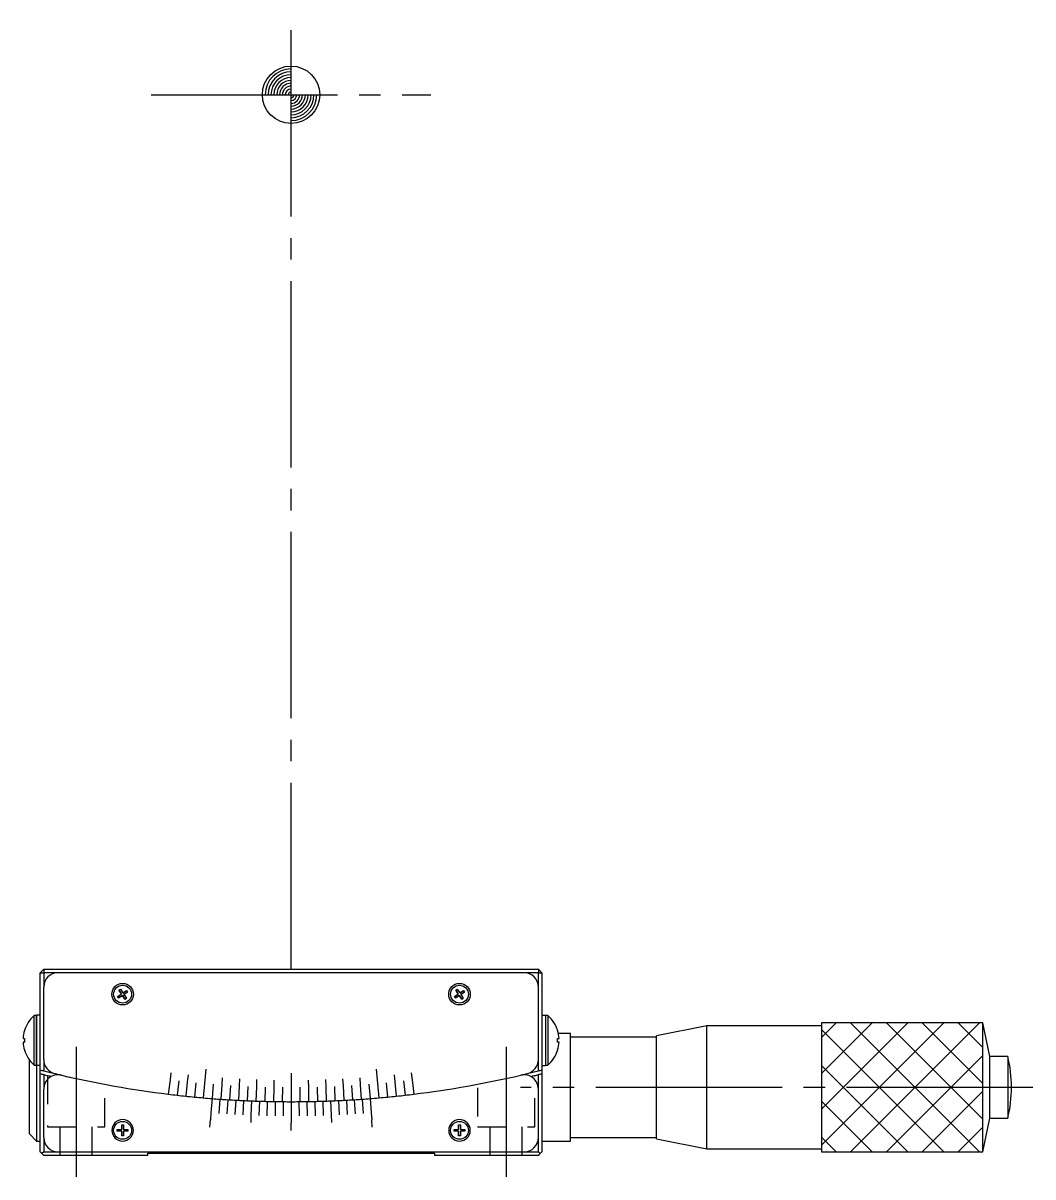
# Model space of a CAD drawing. Extents: x 28 to 215, y 84 to 242.
# Drawn here: x 98.1 to 168.6, y 87.2 to 167.7 of the extents above; entities that cross this region are included whole.
import ezdxf

# ---------------------------------------------------------------- set-up
doc = ezdxf.new("R2010")
doc.units = 0
doc.header["$MEASUREMENT"] = 0
doc.linetypes.add('CENTER', pattern=[17.5, 13, -1.5, 1.5, -1.5])
doc.linetypes.add('DASHED', pattern=[3.5, 2, -1.5])
doc.layers.get('0').update_dxf_attribs({"linetype": 'CONTINUOUS'})
doc.layers.add('CENTER', color=1, linetype='CENTER')

msp = doc.modelspace()

# ---------------------------------------------------------------- linework, layer by layer
at = {"color": 7, "linetype": 'Continuous'}
for p, q in [((99.582, 101.733), (99.332, 101.483)), ((99.332, 94.698), (99.332, 101.483)), ((99.332, 101.483), (99.582, 101.483)), ((99.582, 101.733), (99.582, 101.483)), ((99.582, 101.733), (134.082, 101.733)), ((99.582, 101.483), (99.582, 100.483)), ((100.582, 101.483), (99.582, 101.483)), ((133.082, 101.483), (100.582, 101.483)), ((134.082, 101.483), (133.082, 101.483)), ((134.082, 101.733), (134.082, 101.483)), ((134.082, 101.733), (134.332, 101.483)), ((134.082, 100.483), (134.082, 101.483)), ((134.082, 101.483), (134.332, 101.483)), ((134.332, 101.483), (134.332, 94.698)), ((99.582, 95.417), (99.582, 100.483)), ((104.736, 99.826), (104.996, 100)), ((104.806, 99.722), (104.736, 99.826)), ((104.736, 99.826), (104.806, 99.722)), ((105.065, 99.897), (104.806, 99.722)), ((104.806, 99.722), (105.065, 99.897)), ((104.821, 100.26), (104.925, 100.329)), ((104.996, 100), (104.821, 100.26)), ((104.821, 100.26), (104.996, 100)), ((104.925, 100.329), (105.099, 100.07)), ((105.24, 99.637), (105.065, 99.897)), ((105.065, 99.897), (105.24, 99.637)), ((105.099, 100.07), (105.359, 100.245)), ((105.428, 100.141), (105.169, 99.966)), ((105.169, 99.966), (105.428, 100.141)), ((105.169, 99.966), (105.344, 99.707)), ((105.359, 100.245), (105.428, 100.141)), ((128.236, 99.826), (128.496, 100)), ((128.306, 99.722), (128.236, 99.826)), ((128.236, 99.826), (128.306, 99.722)), ((128.565, 99.897), (128.306, 99.722)), ((128.306, 99.722), (128.565, 99.897)), ((128.321, 100.26), (128.425, 100.329)), ((128.496, 100), (128.321, 100.26)), ((128.321, 100.26), (128.496, 100)), ((128.425, 100.329), (128.599, 100.07)), ((128.74, 99.637), (128.565, 99.897)), ((128.565, 99.897), (128.74, 99.637)), ((128.599, 100.07), (128.859, 100.245)), ((128.928, 100.141), (128.669, 99.966)), ((128.669, 99.966), (128.928, 100.141)), ((128.669, 99.966), (128.844, 99.707)), ((128.859, 100.245), (128.928, 100.141)), ((134.082, 95.417), (134.082, 100.483)), ((105.344, 99.707), (105.24, 99.637)), ((105.24, 99.637), (105.344, 99.707)), ((128.844, 99.707), (128.74, 99.637)), ((128.74, 99.637), (128.844, 99.707)), ((99.082, 98.49), (98.911, 98.49)), ((98.911, 95.04), (98.911, 98.49)), ((99.332, 98.519), (99.082, 98.519)), ((99.082, 98.519), (99.082, 98.515)), ((99.082, 98.519), (99.082, 98.515)), ((99.082, 98.515), (99.082, 98.509)), ((99.082, 98.515), (99.082, 95.015)), ((99.332, 98.515), (99.082, 98.515)), ((99.082, 98.509), (99.082, 98.501)), ((99.082, 98.501), (99.082, 98.49)), ((99.082, 95.04), (99.082, 98.49)), ((134.332, 98.519), (134.582, 98.519)), ((134.332, 98.515), (134.582, 98.515)), ((134.582, 98.519), (134.582, 98.515)), ((134.582, 98.519), (134.582, 98.515)), ((134.582, 98.515), (134.582, 98.49)), ((134.582, 98.515), (134.582, 98.49)), ((134.582, 98.515), (134.582, 98.495)), ((134.582, 98.495), (134.582, 98.49)), ((134.582, 98.49), (134.582, 98.477)), ((134.754, 98.49), (134.582, 98.49)), ((134.582, 98.49), (134.582, 95.04)), ((134.582, 98.477), (134.582, 98.382)), ((134.582, 98.382), (134.582, 97.792)), ((134.754, 98.49), (134.754, 95.04)), ((98.234, 97.441), (98.237, 97.439)), ((134.582, 97.792), (134.582, 97.217)), ((135.428, 97.439), (135.431, 97.441)), ((145.832, 97.783), (142.332, 97.083)), ((145.832, 93.483), (145.832, 97.783)), ((153.832, 97.783), (145.832, 97.783)), ((165.082, 97.983), (153.832, 97.983)), ((153.832, 97.983), (153.832, 88.983)), ((165.082, 97.983), (153.832, 97.983)), ((153.832, 97.983), (153.832, 88.983)), ((165.582, 95.633), (165.082, 97.983)), ((165.082, 88.983), (165.082, 97.983)), ((165.082, 88.983), (165.082, 97.983)), ((98.14, 96.895), (98.237, 96.895)), ((98.237, 96.635), (98.14, 96.635)), ((98.14, 96.635), (98.237, 96.635)), ((98.237, 96.895), (98.237, 96.635)), ((134.582, 97.217), (134.582, 97.174)), ((134.582, 97.174), (134.582, 96.719)), ((134.582, 96.719), (134.582, 95.7)), ((135.428, 96.635), (135.428, 96.895)), ((135.428, 96.895), (135.525, 96.895)), ((135.525, 96.635), (135.428, 96.635)), ((135.525, 96.635), (135.428, 96.635)), ((136.332, 97.233), (135.48, 97.233)), ((136.332, 89.733), (136.332, 97.233)), ((142.332, 96.983), (136.332, 96.983)), ((142.332, 93.483), (142.332, 97.083)), ((98.237, 96.091), (98.234, 96.09)), ((98.237, 96.091), (98.234, 96.09)), ((135.431, 96.09), (135.428, 96.091)), ((135.431, 96.09), (135.428, 96.091)), ((98.582, 90.233), (98.582, 95.399)), ((98.911, 95.04), (99.082, 95.04)), ((99.082, 95.04), (99.082, 95.015)), ((99.082, 95.04), (99.082, 89.733)), ((99.332, 95.015), (99.082, 95.015)), ((99.582, 95.417), (99.582, 94.634)), ((134.082, 94.634), (134.082, 95.417)), ((134.332, 95.015), (134.582, 95.015)), ((134.582, 95.7), (134.582, 95.075)), ((134.582, 95.075), (134.582, 95.044)), ((134.582, 95.044), (134.582, 95.015)), ((134.582, 95.04), (134.582, 95.019)), ((134.582, 95.04), (134.754, 95.04)), ((134.582, 95.04), (134.582, 95.015)), ((166.832, 95.633), (165.582, 95.633)), ((165.582, 91.333), (165.582, 95.633)), ((166.832, 95.633), (166.832, 93.483)), ((99.332, 94.44), (99.332, 94.698)), ((99.332, 88.983), (99.332, 94.44)), ((99.582, 94.376), (99.582, 93.361)), ((101.333, 94.218), (101.332, 94.225)), ((101.391, 94.213), (101.39, 94.204)), ((134.082, 93.361), (134.082, 94.376)), ((134.332, 94.698), (134.332, 94.44)), ((134.332, 94.44), (134.332, 88.983)), ((102.811, 93.9), (102.811, 93.906)), ((142.332, 89.883), (142.332, 93.483)), ((145.832, 89.183), (145.832, 93.483)), ((166.832, 93.483), (166.832, 91.333)), ((99.582, 89.983), (99.582, 93.361)), ((134.082, 89.983), (134.082, 93.361)), ((165.082, 88.983), (165.582, 91.333)), ((165.582, 91.333), (166.832, 91.333)), ((98.582, 90.233), (99.082, 89.733)), ((104.707, 90.546), (105.02, 90.546)), ((104.707, 90.421), (104.707, 90.546)), ((105.02, 90.421), (104.707, 90.421)), ((105.02, 90.858), (105.145, 90.858)), ((105.02, 90.546), (105.02, 90.858)), ((105.02, 90.108), (105.02, 90.421)), ((105.145, 90.858), (105.145, 90.546)), ((105.145, 90.546), (105.145, 90.858)), ((105.145, 90.546), (105.457, 90.546)), ((105.457, 90.421), (105.145, 90.421)), ((105.145, 90.421), (105.145, 90.108)), ((105.145, 90.108), (105.145, 90.421)), ((105.457, 90.546), (105.457, 90.421)), ((105.457, 90.421), (105.457, 90.546)), ((128.207, 90.546), (128.52, 90.546)), ((128.207, 90.421), (128.207, 90.546)), ((128.52, 90.421), (128.207, 90.421)), ((128.52, 90.858), (128.645, 90.858)), ((128.52, 90.546), (128.52, 90.858)), ((128.52, 90.108), (128.52, 90.421)), ((128.645, 90.858), (128.645, 90.546)), ((128.645, 90.546), (128.645, 90.858)), ((128.645, 90.546), (128.957, 90.546)), ((128.957, 90.421), (128.645, 90.421)), ((128.645, 90.421), (128.645, 90.108)), ((128.645, 90.108), (128.645, 90.421)), ((128.957, 90.546), (128.957, 90.421)), ((128.957, 90.421), (128.957, 90.546)), ((99.082, 89.733), (99.332, 89.733)), ((99.582, 89.983), (99.582, 88.983)), ((105.145, 90.108), (105.02, 90.108)), ((128.645, 90.108), (128.52, 90.108)), ((134.082, 88.983), (134.082, 89.983)), ((134.332, 89.733), (136.332, 89.733)), ((136.332, 89.983), (142.332, 89.983)), ((142.332, 89.883), (145.832, 89.183)), ((99.457, 88.858), (99.332, 88.983)), ((99.582, 88.983), (99.457, 88.858)), ((99.457, 88.858), (99.582, 88.733)), ((99.582, 88.983), (100.582, 88.983)), ((106.832, 88.733), (99.582, 88.733)), ((100.582, 88.983), (133.082, 88.983)), ((106.832, 88.883), (126.832, 88.883)), ((106.832, 88.733), (106.832, 88.883)), ((126.832, 88.883), (126.832, 88.733)), ((134.082, 88.733), (126.832, 88.733)), ((133.082, 88.983), (134.082, 88.983)), ((134.207, 88.858), (134.082, 88.983)), ((134.082, 88.733), (134.207, 88.858)), ((134.332, 88.983), (134.207, 88.858)), ((145.832, 89.183), (153.832, 89.183)), ((153.832, 88.983), (165.082, 88.983)), ((153.832, 88.983), (165.082, 88.983))]:
    msp.add_line(p, q, dxfattribs=at)
at = {"color": 3, "linetype": 'Continuous'}
for p, q in [((153.832, 96.955), (154.861, 97.983)), ((153.832, 94.455), (157.361, 97.983)), ((153.832, 91.955), (159.861, 97.983)), ((153.832, 89.455), (162.361, 97.983)), ((153.832, 97.512), (162.361, 88.983)), ((155.861, 88.983), (164.861, 97.983)), ((155.861, 97.983), (164.861, 88.983)), ((158.361, 97.983), (165.082, 91.262)), ((160.861, 97.983), (165.082, 93.762)), ((163.361, 97.983), (165.082, 96.262)), ((153.832, 95.012), (159.861, 88.983)), ((158.361, 88.983), (165.082, 95.705)), ((108.454, 94.496), (108.393, 94)), ((109.646, 94.36), (109.594, 93.863)), ((110.84, 94.245), (110.797, 93.747)), ((110.884, 94.743), (110.84, 94.245)), ((116.832, 94.483), (116.832, 93.983)), ((122.781, 94.743), (122.824, 94.245)), ((122.824, 94.245), (122.868, 93.747)), ((124.019, 94.36), (124.071, 93.863)), ((125.211, 94.496), (125.272, 94)), ((108.393, 94), (108.271, 93.007)), ((108.993, 93.929), (108.88, 92.935)), ((109.594, 93.863), (109.489, 92.868)), ((110.195, 93.802), (110.099, 92.807)), ((110.797, 93.747), (110.71, 92.751)), ((111.399, 93.697), (111.321, 92.7)), ((112.002, 93.652), (111.932, 92.655)), ((112.037, 94.151), (112.002, 93.652)), ((112.605, 93.613), (112.544, 92.614)), ((113.208, 93.578), (113.156, 92.58)), ((113.234, 94.078), (113.208, 93.578)), ((113.812, 93.549), (113.768, 92.55)), ((114.416, 93.526), (114.381, 92.526)), ((114.433, 94.025), (114.416, 93.526)), ((115.02, 93.507), (114.993, 92.507)), ((115.624, 93.494), (115.606, 92.494)), ((115.633, 93.994), (115.624, 93.494)), ((116.228, 93.486), (116.219, 92.486)), ((116.832, 93.983), (116.832, 93.483)), ((116.832, 93.483), (116.832, 92.483)), ((117.437, 93.486), (117.445, 92.486)), ((118.032, 93.994), (118.041, 93.494)), ((118.041, 93.494), (118.058, 92.494)), ((118.645, 93.507), (118.671, 92.507)), ((119.232, 94.025), (119.249, 93.526)), ((119.249, 93.526), (119.284, 92.526)), ((119.853, 93.549), (119.897, 92.55)), ((120.431, 94.078), (120.457, 93.578)), ((120.457, 93.578), (120.509, 92.58)), ((121.06, 93.613), (121.121, 92.614)), ((121.628, 94.151), (121.663, 93.652)), ((121.663, 93.652), (121.733, 92.655)), ((122.266, 93.697), (122.344, 92.7)), ((122.868, 93.747), (122.955, 92.751)), ((123.47, 93.802), (123.566, 92.807)), ((124.071, 93.863), (124.176, 92.868)), ((124.672, 93.929), (124.785, 92.935)), ((125.272, 94), (125.394, 93.007)), ((111.321, 92.7), (111.242, 91.703)), ((111.871, 92.659), (111.8, 91.661)), ((112.421, 92.622), (112.359, 91.624)), ((112.972, 92.59), (112.917, 91.591)), ((120.693, 92.59), (120.748, 91.591)), ((121.243, 92.622), (121.306, 91.624)), ((121.794, 92.659), (121.865, 91.661)), ((122.344, 92.7), (122.423, 91.703)), ((160.861, 88.983), (165.082, 93.205)), ((113.523, 92.561), (113.476, 91.563)), ((114.074, 92.538), (114.035, 91.538)), ((114.626, 92.518), (114.594, 91.519)), ((115.177, 92.503), (115.154, 91.503)), ((115.729, 92.492), (115.713, 91.492)), ((116.281, 92.486), (116.273, 91.486)), ((116.832, 92.483), (116.832, 91.483)), ((117.384, 92.486), (117.392, 91.486)), ((117.936, 92.492), (117.952, 91.492)), ((118.487, 92.503), (118.511, 91.503)), ((119.039, 92.518), (119.07, 91.519)), ((119.59, 92.538), (119.63, 91.538)), ((120.142, 92.561), (120.189, 91.563)), ((153.832, 92.512), (157.361, 88.983)), ((111.164, 90.706), (111.203, 91.205)), ((111.242, 91.703), (111.203, 91.205)), ((114.035, 91.538), (114.016, 91.039)), ((116.832, 91.483), (116.832, 90.983)), ((116.832, 90.483), (116.832, 90.983)), ((119.63, 91.538), (119.649, 91.039)), ((122.423, 91.703), (122.462, 91.205)), ((122.501, 90.706), (122.462, 91.205)), ((163.361, 88.983), (165.082, 90.705)), ((153.832, 90.012), (154.861, 88.983))]:
    msp.add_line(p, q, dxfattribs=at)
at = {"color": 3, "linetype": 'DASHED'}
for p, q in [((99.832, 94.314), (99.832, 90.733)), ((133.832, 90.733), (133.832, 94.314)), ((103.832, 90.733), (103.832, 93.442)), ((129.832, 93.442), (129.832, 90.733)), ((99.832, 90.733), (103.832, 90.733)), ((100.707, 90.733), (100.707, 88.733)), ((102.957, 88.733), (102.957, 90.733)), ((129.832, 90.733), (133.832, 90.733)), ((130.707, 90.733), (130.707, 88.733)), ((132.957, 88.733), (132.957, 90.733))]:
    msp.add_line(p, q, dxfattribs=at)
at = {"color": 7, "linetype": 'Continuous'}
for centre, radius in [((116.832, 162.733), 2), ((105.082, 99.983), 0.75), ((128.582, 99.983), 0.75)]:
    msp.add_circle(centre, radius, dxfattribs=at)
at = {"color": 3, "linetype": 'Continuous'}
for centre in [(105.082, 99.983), (128.582, 99.983), (105.082, 90.483), (128.582, 90.483)]:
    msp.add_circle(centre, 0.625, dxfattribs=at)
at = {"color": 7, "linetype": 'Continuous'}
for centre, radius, start, end in [((116.832, 162.733), 1.8, 90, 180), ((116.832, 162.733), 1.6, 90, 180), ((116.832, 162.733), 1.4, 90, 179.99995), ((116.832, 162.733), 1.2, 90, 179.99997), ((116.832, 162.733), 1, 90, 179.99996), ((116.832, 162.733), 0.8, 89.9998, 180.00009), ((116.832, 162.733), 0.6, 89.99994, 180), ((116.832, 162.733), 0.4, 90, 180), ((116.832, 162.733), 0.2, 90, 180), ((116.832, 162.733), 1.2, 270, 359.99997), ((116.832, 162.733), 1.8, 270, 0), ((116.832, 162.733), 1.6, 270, 0), ((116.832, 162.733), 1.4, 270, 359.99995), ((116.832, 162.733), 1, 270, 359.99996), ((116.832, 162.733), 0.6, 269.99994, 0), ((116.832, 162.733), 0.4, 270, 0), ((116.832, 162.733), 0.2, 270, 0), ((116.832, 162.733), 0.8, 270.0002, 359.99991), ((100.582, 100.483), 1, 90, 180), ((133.082, 100.483), 1, 0, 90), ((100.432, 96.765), 2.3, 131.40962, 162.92002), ((133.232, 96.765), 2.3, 17.07998, 48.59038), ((100.432, 96.765), 2.296, 162.93442, 176.75462), ((133.232, 96.765), 2.296, 3.24538, 17.06558), ((100.432, 96.765), 2.296, 183.24538, 197.06558), ((133.232, 96.765), 2.296, 342.93442, 356.75462), ((100.432, 96.765), 2.3, 197.07998, 228.59038), ((133.232, 96.765), 2.3, 311.40962, 342.92002), ((100.582, 95.417), 1, 180, 256.42859), ((133.082, 95.417), 1, 283.57141, 0), ((157.712, 93.483), 9.37, 0, 13.26503), ((116.832, 162.733), 70.25, 255.57513, 255.78557), ((116.832, 162.733), 70.5, 255.62738, 255.83703), ((116.832, 162.733), 70.25, 255.78557, 256.42859), ((116.832, 162.733), 70.5, 255.83703, 256.2818), ((100.582, 93.361), 1, 76.81652, 180), ((116.832, 162.733), 70.25, 256.42859, 256.81652), ((116.832, 162.733), 70.25, 256.81652, 263), ((116.832, 162.733), 70.25, 256.81652, 263), ((116.832, 162.733), 70.25, 277, 283.18348), ((116.832, 162.733), 70.25, 277, 283.18348), ((116.832, 162.733), 70.25, 283.18348, 283.57141), ((133.082, 93.361), 1, 0, 103.18348), ((116.832, 162.733), 70.25, 283.57141, 284.21443), ((116.832, 162.733), 70.5, 283.7182, 284.16297), ((116.832, 162.733), 70.25, 284.21443, 284.42487), ((116.832, 162.733), 70.5, 284.16297, 284.37262), ((157.712, 93.483), 9.37, 346.73497, 0), ((116.832, 162.733), 70.25, 263, 263.5), ((116.832, 162.733), 70.25, 263, 263.5), ((116.832, 162.733), 70.25, 263.5, 264), ((116.832, 162.733), 70.25, 263.5, 264), ((116.832, 162.733), 70.25, 264, 264.5), ((116.832, 162.733), 70.25, 264, 264.5), ((116.832, 162.733), 70.25, 264.5, 265), ((116.832, 162.733), 70.25, 264.5, 265), ((116.832, 162.733), 70.25, 265, 265.5), ((116.832, 162.733), 70.25, 265, 265.5), ((116.832, 162.733), 70.25, 265.5, 265.95), ((116.832, 162.733), 70.25, 265.5, 265.95), ((116.832, 162.733), 70.25, 265.95, 266), ((116.832, 162.733), 70.25, 265.95, 266), ((116.832, 162.733), 70.25, 266, 266.4), ((116.832, 162.733), 70.25, 266, 266.4), ((116.832, 162.733), 70.25, 266.4, 266.5), ((116.832, 162.733), 70.25, 266.4, 266.5), ((116.832, 162.733), 70.25, 266.5, 266.85), ((116.832, 162.733), 70.25, 266.5, 266.85), ((116.832, 162.733), 70.25, 266.85, 267), ((116.832, 162.733), 70.25, 266.85, 267), ((116.832, 162.733), 70.25, 267, 267.3), ((116.832, 162.733), 70.25, 267, 267.3), ((116.832, 162.733), 70.25, 272.7, 273), ((116.832, 162.733), 70.25, 272.7, 273), ((116.832, 162.733), 70.25, 273, 273.15), ((116.832, 162.733), 70.25, 273, 273.15), ((116.832, 162.733), 70.25, 273.15, 273.5), ((116.832, 162.733), 70.25, 273.15, 273.5), ((116.832, 162.733), 70.25, 273.5, 273.6), ((116.832, 162.733), 70.25, 273.5, 273.6), ((116.832, 162.733), 70.25, 273.6, 274), ((116.832, 162.733), 70.25, 273.6, 274), ((116.832, 162.733), 70.25, 274, 274.05), ((116.832, 162.733), 70.25, 274, 274.05), ((116.832, 162.733), 70.25, 274.05, 274.5), ((116.832, 162.733), 70.25, 274.05, 274.5), ((116.832, 162.733), 70.25, 274.5, 275), ((116.832, 162.733), 70.25, 274.5, 275), ((116.832, 162.733), 70.25, 275, 275.5), ((116.832, 162.733), 70.25, 275, 275.5), ((116.832, 162.733), 70.25, 275.5, 276), ((116.832, 162.733), 70.25, 275.5, 276), ((116.832, 162.733), 70.25, 276, 276.5), ((116.832, 162.733), 70.25, 276, 276.5), ((116.832, 162.733), 70.25, 276.5, 277), ((116.832, 162.733), 70.25, 276.5, 277), ((116.832, 162.733), 70.25, 267.3, 267.5), ((116.832, 162.733), 70.25, 267.3, 267.5), ((116.832, 162.733), 70.25, 267.5, 267.75), ((116.832, 162.733), 70.25, 267.5, 267.75), ((116.832, 162.733), 70.25, 267.75, 268), ((116.832, 162.733), 70.25, 267.75, 268), ((116.832, 162.733), 70.25, 268, 268.2), ((116.832, 162.733), 70.25, 268, 268.2), ((116.832, 162.733), 70.25, 268.2, 268.5), ((116.832, 162.733), 70.25, 268.2, 268.5), ((116.832, 162.733), 70.25, 268.5, 268.65), ((116.832, 162.733), 70.25, 268.5, 268.65), ((116.832, 162.733), 70.25, 268.65, 269), ((116.832, 162.733), 70.25, 268.65, 269), ((116.832, 162.733), 70.25, 269, 269.1), ((116.832, 162.733), 70.25, 269, 269.1), ((116.832, 162.733), 70.25, 269.1, 269.5), ((116.832, 162.733), 70.25, 269.1, 269.5), ((116.832, 162.733), 70.25, 269.5, 269.55), ((116.832, 162.733), 70.25, 269.5, 269.55), ((116.832, 162.733), 70.25, 269.55, 270), ((116.832, 162.733), 70.25, 269.55, 270), ((116.832, 162.733), 70.25, 270, 270.45), ((116.832, 162.733), 70.25, 270, 270.45), ((116.832, 162.733), 70.25, 270.45, 270.5), ((116.832, 162.733), 70.25, 270.45, 270.5), ((116.832, 162.733), 70.25, 270.5, 270.9), ((116.832, 162.733), 70.25, 270.5, 270.9), ((116.832, 162.733), 70.25, 270.9, 271), ((116.832, 162.733), 70.25, 270.9, 271), ((116.832, 162.733), 70.25, 271, 271.35), ((116.832, 162.733), 70.25, 271, 271.35), ((116.832, 162.733), 70.25, 271.35, 271.5), ((116.832, 162.733), 70.25, 271.35, 271.5), ((116.832, 162.733), 70.25, 271.5, 271.8), ((116.832, 162.733), 70.25, 271.5, 271.8), ((116.832, 162.733), 70.25, 271.8, 272), ((116.832, 162.733), 70.25, 271.8, 272), ((116.832, 162.733), 70.25, 272, 272.25), ((116.832, 162.733), 70.25, 272, 272.25), ((116.832, 162.733), 70.25, 272.25, 272.5), ((116.832, 162.733), 70.25, 272.25, 272.5), ((116.832, 162.733), 70.25, 272.5, 272.7), ((116.832, 162.733), 70.25, 272.5, 272.7), ((105.082, 90.483), 0.75, 90, 0), ((105.082, 90.483), 0.75, 0, 90), ((128.582, 90.483), 0.75, 90, 0), ((128.582, 90.483), 0.75, 0, 90), ((100.582, 89.983), 1, 180, 270), ((133.082, 89.983), 1, 270, 0)]:
    msp.add_arc(centre, radius, start, end, dxfattribs=at)
at = {"layer": 'CENTER', "color": 1, "linetype": 'CENTER'}
for p, q in [((116.832, 101.733), (116.832, 167.733)), ((107.082, 162.733), (126.582, 162.733)), ((101.832, 96.314), (101.832, 87.233)), ((131.832, 96.314), (131.832, 87.233)), ((168.582, 93.483), (132.832, 93.483))]:
    msp.add_line(p, q, dxfattribs=at)

doc.saveas('drawing.dxf')
